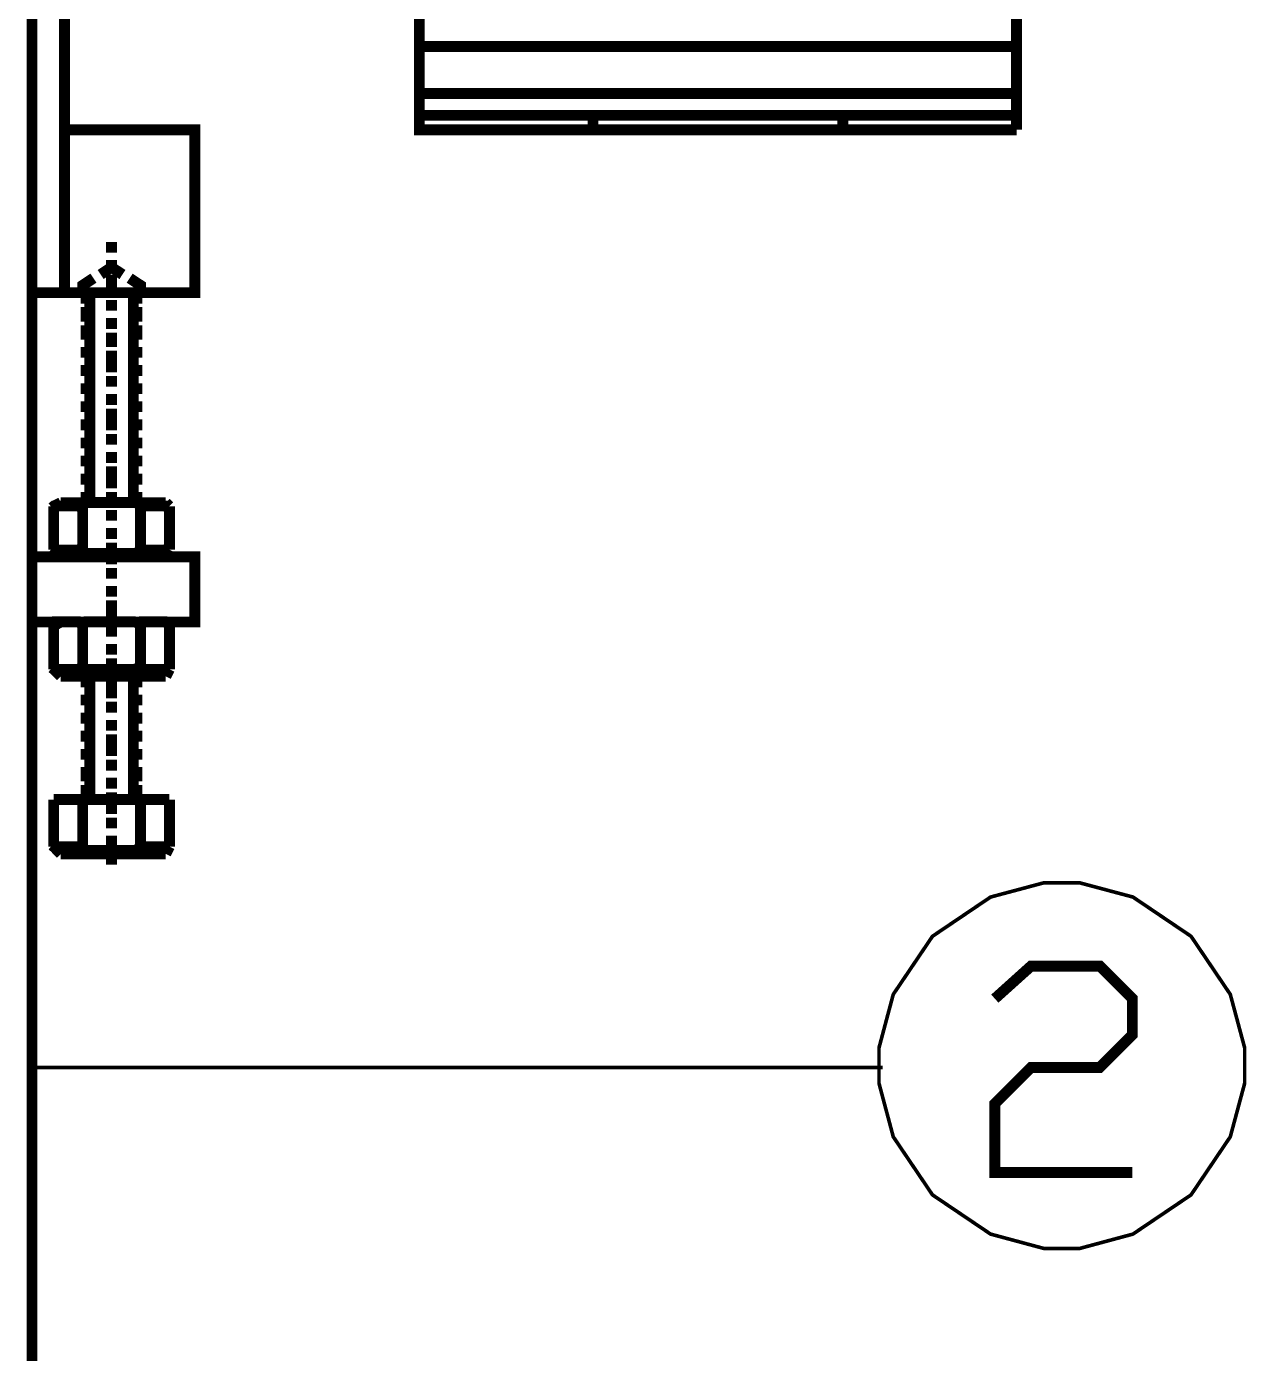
# Model space of a CAD drawing. Extents: x -2.4 to 13.4, y -16 to -5.
# Drawn here: x 7.06 to 7.621, y -8.844 to -8.233 of the extents above; entities that cross this region are included whole.
import ezdxf

# ---------------------------------------------------------------- set-up
doc = ezdxf.new("R2010")
doc.units = 0
doc.header["$MEASUREMENT"] = 0

msp = doc.modelspace()

# ---------------------------------------------------------------- linework, layer by layer
at = {"color": 0}
for points, const_width in [([(7.06203, -12.95219), (7.06203, -7.21884)], 0.005), ([(7.06203, -8.35551), (7.077, -8.35551), (7.077, -7.83387)], 0.005), ([(7.24036, -8.26383), (7.24036, -8.24218)], 0.005), ([(7.51532, -8.24218), (7.51532, -8.26383)], 0.005), ([(7.32034, -8.28054), (7.24036, -8.28054), (7.24036, -8.27386)], 0.005), ([(7.43535, -8.28054), (7.32034, -8.28054), (7.32034, -8.27386)], 0.005), ([(7.43535, -8.27386), (7.43535, -8.28054)], 0.005), ([(7.51532, -8.27386), (7.51532, -8.28054)], 0.005), ([(7.077, -8.35551), (7.137, -8.35551), (7.137, -8.28054), (7.077, -8.28054)], 0.005), ([(7.51532, -8.28054), (7.43535, -8.28054)], 0.005), ([(7.09865, -8.33219), (7.09865, -8.33718)], 0.005), ([(7.09366, -8.34716), (7.09865, -8.34384)], 0.005), ([(7.09865, -8.34048), (7.09865, -8.34554)], 0.005), ([(7.1037, -8.34716), (7.09865, -8.34384)], 0.005), ([(7.08536, -8.35551), (7.08536, -8.35215), (7.09035, -8.34884)], 0.005), ([(7.09865, -8.34716), (7.09865, -8.34884), (7.09865, -8.35551), (7.09865, -8.35719)], 0.005), ([(7.112, -8.35551), (7.112, -8.35215), (7.107, -8.34884)], 0.005), ([(7.08699, -8.35551), (7.08699, -8.36051)], 0.005), ([(7.08867, -8.35551), (7.08867, -8.45219)], 0.005), ([(7.10868, -8.35551), (7.10868, -8.45219)], 0.005), ([(7.11031, -8.35551), (7.11031, -8.36051)], 0.005), ([(7.08699, -8.36219), (7.08699, -8.36886)], 0.005), ([(7.09865, -8.35883), (7.09865, -8.36387)], 0.005), ([(7.11031, -8.36219), (7.11031, -8.36886)], 0.005), ([(7.08699, -8.37048), (7.08699, -8.37716)], 0.005), ([(7.09865, -8.36718), (7.09865, -8.37218)], 0.005), ([(7.11031, -8.37048), (7.11031, -8.37716)], 0.005), ([(7.09865, -8.37386), (7.09865, -8.37554), (7.09865, -8.38052)], 0.005), ([(7.08699, -8.38052), (7.08699, -8.38551)], 0.005), ([(7.09865, -8.38215), (7.09865, -8.38383), (7.09865, -8.39051), (7.09865, -8.39219)], 0.005), ([(7.11031, -8.38052), (7.11031, -8.38551)], 0.005), ([(7.08699, -8.38883), (7.08699, -8.39381)], 0.005), ([(7.11031, -8.38883), (7.11031, -8.39381)], 0.005), ([(7.09865, -8.39381), (7.09865, -8.39886)], 0.005), ([(7.08699, -8.39718), (7.08699, -8.40218)], 0.005), ([(7.11031, -8.39718), (7.11031, -8.40218)], 0.005), ([(7.08699, -8.40554), (7.08699, -8.41052)], 0.005), ([(7.09865, -8.40218), (7.09865, -8.40716)], 0.005), ([(7.11031, -8.40554), (7.11031, -8.41052)], 0.005), ([(7.09865, -8.40884), (7.09865, -8.41052), (7.09865, -8.4172), (7.09865, -8.41883)], 0.005), ([(7.08699, -8.41384), (7.08699, -8.41883)], 0.005), ([(7.11031, -8.41384), (7.11031, -8.41883)], 0.005), ([(7.08699, -8.42219), (7.08699, -8.42718)], 0.005), ([(7.09865, -8.42051), (7.09865, -8.4255)], 0.005), ([(7.11031, -8.42219), (7.11031, -8.42718)], 0.005), ([(7.08699, -8.43049), (7.08699, -8.43548)], 0.005), ([(7.09865, -8.42887), (7.09865, -8.43386)], 0.005), ([(7.11031, -8.43049), (7.11031, -8.43548)], 0.005), ([(7.09865, -8.43548), (7.09865, -8.43716), (7.09865, -8.44384), (7.09865, -8.44552)], 0.005), ([(7.08699, -8.43884), (7.08699, -8.44384)], 0.005), ([(7.11031, -8.43884), (7.11031, -8.44384)], 0.005), ([(7.08699, -8.4472), (7.08699, -8.45219)], 0.005), ([(7.09865, -8.4472), (7.09865, -8.45219)], 0.005), ([(7.11031, -8.4472), (7.11031, -8.45219)], 0.005), ([(7.08449, -8.45447), (7.08352, -8.45372), (7.07217, -8.45372), (7.0712, -8.45447)], 0.005), ([(7.07532, -8.45219), (7.07202, -8.45381)], 0.005), ([(7.07202, -8.47384), (7.07202, -8.45381)], 0.005), ([(7.12366, -8.45219), (7.07532, -8.45219)], 0.005), ([(7.11145, -8.45284), (7.10922, -8.45204), (7.08639, -8.45204), (7.08422, -8.45284)], 0.005), ([(7.08536, -8.45381), (7.08536, -8.47384)], 0.005), ([(7.09865, -8.45551), (7.09865, -8.4605)], 0.005), ([(7.12447, -8.45447), (7.1235, -8.45372), (7.11216, -8.45372), (7.11118, -8.45447)], 0.005), ([(7.112, -8.45381), (7.112, -8.47384)], 0.005), ([(7.12366, -8.45219), (7.12534, -8.45381)], 0.005), ([(7.12534, -8.45381), (7.12534, -8.47384)], 0.005), ([(7.09865, -8.46386), (7.09865, -8.46884)], 0.005), ([(7.0712, -8.47324), (7.07217, -8.47401), (7.08352, -8.47401), (7.08449, -8.47324)], 0.005), ([(7.07532, -8.47715), (7.07202, -8.47384)], 0.005), ([(7.09865, -8.47054), (7.09865, -8.47216), (7.09865, -8.47883), (7.09865, -8.48051)], 0.005), ([(7.11118, -8.47324), (7.11216, -8.47401), (7.1235, -8.47401), (7.12447, -8.47324)], 0.005), ([(7.12366, -8.47715), (7.12534, -8.47384)], 0.005), ([(7.06203, -8.47715), (7.137, -8.47715), (7.137, -8.50715), (7.06203, -8.50715)], 0.005), ([(7.07532, -8.47715), (7.12366, -8.47715)], 0.005), ([(7.08422, -8.47481), (7.08639, -8.47558), (7.10922, -8.47558), (7.11145, -8.47481)], 0.005), ([(7.09865, -8.48219), (7.09865, -8.48719)], 0.005), ([(7.09865, -8.49049), (7.09865, -8.49548)], 0.005), ([(7.09865, -8.49718), (7.09865, -8.49886), (7.09865, -8.50552), (7.09865, -8.50715)], 0.005), ([(7.08449, -8.5078), (7.08352, -8.50704), (7.07217, -8.50704), (7.0712, -8.5078)], 0.005), ([(7.07532, -8.50715), (7.07202, -8.50883)], 0.005), ([(7.07202, -8.50883), (7.07202, -8.52886)], 0.005), ([(7.07532, -8.50715), (7.12366, -8.50715)], 0.005), ([(7.11145, -8.50786), (7.10922, -8.50704), (7.08639, -8.50704), (7.08422, -8.50786)], 0.005), ([(7.08536, -8.52886), (7.08536, -8.50883)], 0.005), ([(7.09865, -8.50883), (7.09865, -8.51383)], 0.005), ([(7.12447, -8.5078), (7.1235, -8.50704), (7.11216, -8.50704), (7.11118, -8.5078)], 0.005), ([(7.112, -8.52886), (7.112, -8.50883)], 0.005), ([(7.12366, -8.50715), (7.12534, -8.50883)], 0.005), ([(7.12534, -8.52886), (7.12534, -8.50883)], 0.005), ([(7.09865, -8.51719), (7.09865, -8.52218)], 0.005), ([(7.0712, -8.5282), (7.07217, -8.52897), (7.08352, -8.52897), (7.08449, -8.5282)], 0.005), ([(7.07532, -8.53216), (7.07202, -8.52886)], 0.005), ([(7.08422, -8.52815), (7.08639, -8.52891), (7.10922, -8.52891), (7.11145, -8.52815)], 0.005), ([(7.09865, -8.52386), (7.09865, -8.5255), (7.09865, -8.53216), (7.09865, -8.53384), (7.09865, -8.54052), (7.09865, -8.5422)], 0.005), ([(7.11118, -8.5282), (7.11216, -8.52897), (7.1235, -8.52897), (7.12447, -8.5282)], 0.005), ([(7.12366, -8.53216), (7.12534, -8.52886)], 0.005), ([(7.12366, -8.53216), (7.07532, -8.53216)], 0.005), ([(7.08699, -8.53216), (7.08699, -8.53715)], 0.005), ([(7.08867, -8.53216), (7.08867, -8.58886)], 0.005), ([(7.10868, -8.53216), (7.10868, -8.58886)], 0.005), ([(7.11031, -8.53216), (7.11031, -8.53715)], 0.005), ([(7.08699, -8.54052), (7.08699, -8.54551)], 0.005), ([(7.11031, -8.54052), (7.11031, -8.54551)], 0.005), ([(7.09865, -8.54383), (7.09865, -8.54881)], 0.005), ([(7.08699, -8.54881), (7.08699, -8.55387)], 0.005), ([(7.09865, -8.55218), (7.09865, -8.55718)], 0.005), ([(7.11031, -8.54881), (7.11031, -8.55387)], 0.005), ([(7.08699, -8.55718), (7.08699, -8.56216)], 0.005), ([(7.09865, -8.55886), (7.09865, -8.56048), (7.09865, -8.56716), (7.09865, -8.56884)], 0.005), ([(7.11031, -8.55718), (7.11031, -8.56216)], 0.005), ([(7.08699, -8.56552), (7.08699, -8.57052)], 0.005), ([(7.11031, -8.56552), (7.11031, -8.57052)], 0.005), ([(7.09865, -8.57052), (7.09865, -8.57551)], 0.005), ([(7.08699, -8.57383), (7.08699, -8.58051)], 0.005), ([(7.11031, -8.57383), (7.11031, -8.58051)], 0.005), ([(7.08699, -8.58219), (7.08699, -8.58886)], 0.005), ([(7.09865, -8.57881), (7.09865, -8.58387)], 0.005), ([(7.11031, -8.58219), (7.11031, -8.58886)], 0.005), ([(7.07202, -8.58886), (7.12534, -8.58886)], 0.005), ([(7.07202, -8.58886), (7.07202, -8.61051)], 0.005), ([(7.08536, -8.61051), (7.08536, -8.58886)], 0.005), ([(7.09865, -8.5855), (7.09865, -8.58718), (7.09865, -8.59384), (7.09865, -8.59554)], 0.005), ([(7.112, -8.61051), (7.112, -8.58886)], 0.005), ([(7.12534, -8.61051), (7.12534, -8.58886)], 0.005), ([(7.09865, -8.59716), (7.09865, -8.60215)], 0.005), ([(7.09865, -8.60551), (7.09865, -8.61051)], 0.005), ([(7.0712, -8.60991), (7.07217, -8.61066), (7.08352, -8.61066), (7.08449, -8.60991)], 0.005), ([(7.07532, -8.61387), (7.07202, -8.61051)], 0.005), ([(7.12366, -8.61387), (7.07532, -8.61387)], 0.005), ([(7.08422, -8.61148), (7.08639, -8.61224), (7.10922, -8.61224), (7.11145, -8.61148)], 0.005), ([(7.09865, -8.61387), (7.09865, -8.61886)], 0.005), ([(7.11118, -8.60991), (7.11216, -8.61066), (7.1235, -8.61066), (7.12447, -8.60991)], 0.005), ([(7.12366, -8.61387), (7.12534, -8.61051)], 0.005), ([(7.50534, -8.68049), (7.52199, -8.66552), (7.55367, -8.66552), (7.56864, -8.68049), (7.56864, -8.6972), (7.55367, -8.71218), (7.52199, -8.71218), (7.50534, -8.72883), (7.50534, -8.76051), (7.56864, -8.76051)], 0.005), ([(7.45368, -8.71218), (7.06203, -8.71218)], 0.00167)]:
    msp.add_lwpolyline(points, dxfattribs=dict(at, const_width=const_width))
for points, const_width in [([(7.24036, -8.23719), (7.24036, -8.15716), (7.51532, -8.15716), (7.51532, -8.23719), (7.51532, -8.24218), (7.24036, -8.24218), (7.24036, -8.23719)], 0.005), ([(7.51532, -8.27386), (7.24036, -8.27386), (7.24036, -8.26383), (7.51532, -8.26383), (7.51532, -8.27386)], 0.005), ([(7.09865, -8.33886), (7.09865, -8.33886)], 0.005), ([(7.09865, -8.36549), (7.09865, -8.36549)], 0.005), ([(7.09865, -8.4005), (7.09865, -8.4005)], 0.005), ([(7.09865, -8.42718), (7.09865, -8.42718)], 0.005), ([(7.09865, -8.45381), (7.09865, -8.45381)], 0.005), ([(7.09865, -8.46218), (7.09865, -8.46218)], 0.005), ([(7.09865, -8.48887), (7.09865, -8.48887)], 0.005), ([(7.09865, -8.51551), (7.09865, -8.51551)], 0.005), ([(7.09865, -8.5505), (7.09865, -8.5505)], 0.005), ([(7.09865, -8.57719), (7.09865, -8.57719)], 0.005), ([(7.09865, -8.60383), (7.09865, -8.60383)], 0.005), ([(7.09865, -8.61219), (7.09865, -8.61219)], 0.005), ([(7.53615, -8.62716), (7.52796, -8.62716), (7.50338, -8.63373), (7.47663, -8.65179), (7.45857, -8.67854), (7.452, -8.70312), (7.452, -8.71136), (7.452, -8.71949), (7.45857, -8.74408), (7.47663, -8.77083), (7.50338, -8.78888), (7.52796, -8.79551), (7.53615, -8.79551), (7.54434, -8.79551), (7.56892, -8.78888), (7.59567, -8.77083), (7.61374, -8.74408), (7.62035, -8.71949), (7.62035, -8.71136), (7.62035, -8.70312), (7.61374, -8.67854), (7.59567, -8.65179), (7.56892, -8.63373), (7.54434, -8.62716), (7.53615, -8.62716)], 0.00167)]:
    msp.add_lwpolyline(points, close=True, dxfattribs=dict(at, const_width=const_width))

doc.saveas('drawing.dxf')
